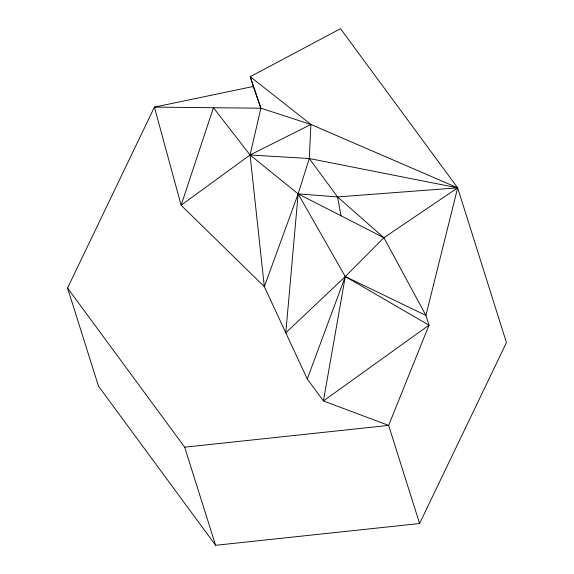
<?xml version="1.0" encoding="UTF-8"?>
<svg xmlns="http://www.w3.org/2000/svg" width="574" height="574" viewBox="0 0 574 574"><rect width="100%" height="100%" fill="white"/><g stroke="black" fill="none" stroke-linecap="round" stroke-linejoin="round"><path stroke-width="0.86" d="M67.553 288.04L184.677 447.182L388.655 425.406L429 325.178L425.922 315.413L457.65 187.842L310.907 124.458L260.89 108.213L154.413 107.116L181.126 205.248L264.327 286.663L298.143 193.883L309.278 158.51L310.907 124.458L250.242 76.694L340.533 28.7L457.65 187.842L506.447 342.599L419.587 523.524L215.609 545.3L98.491 386.159L67.553 288.04L154.413 107.116L253.321 86.459L260.89 108.213L250.056 154.987L264.327 286.663L307.269 378.998L323.42 400.946L388.655 425.406L419.587 523.524M298.143 193.883L285.802 332.827L345.275 276.539L383.898 237.722L457.65 187.842L309.278 158.51L250.056 154.987L181.126 205.248L213.449 107.725L250.056 154.987L298.143 193.883L383.898 237.722L425.922 315.413L345.275 276.539L298.143 193.883L337.548 196.925L457.65 187.842M345.275 276.539L323.42 400.946L429 325.178L345.275 276.539L307.269 378.998M250.056 154.987L310.907 124.458M309.278 158.51L337.548 196.925L383.898 237.722M260.89 108.213L250.242 76.694L253.321 86.459M184.677 447.182L215.609 545.3M337.548 196.925L341.021 215.802"/></g></svg>
